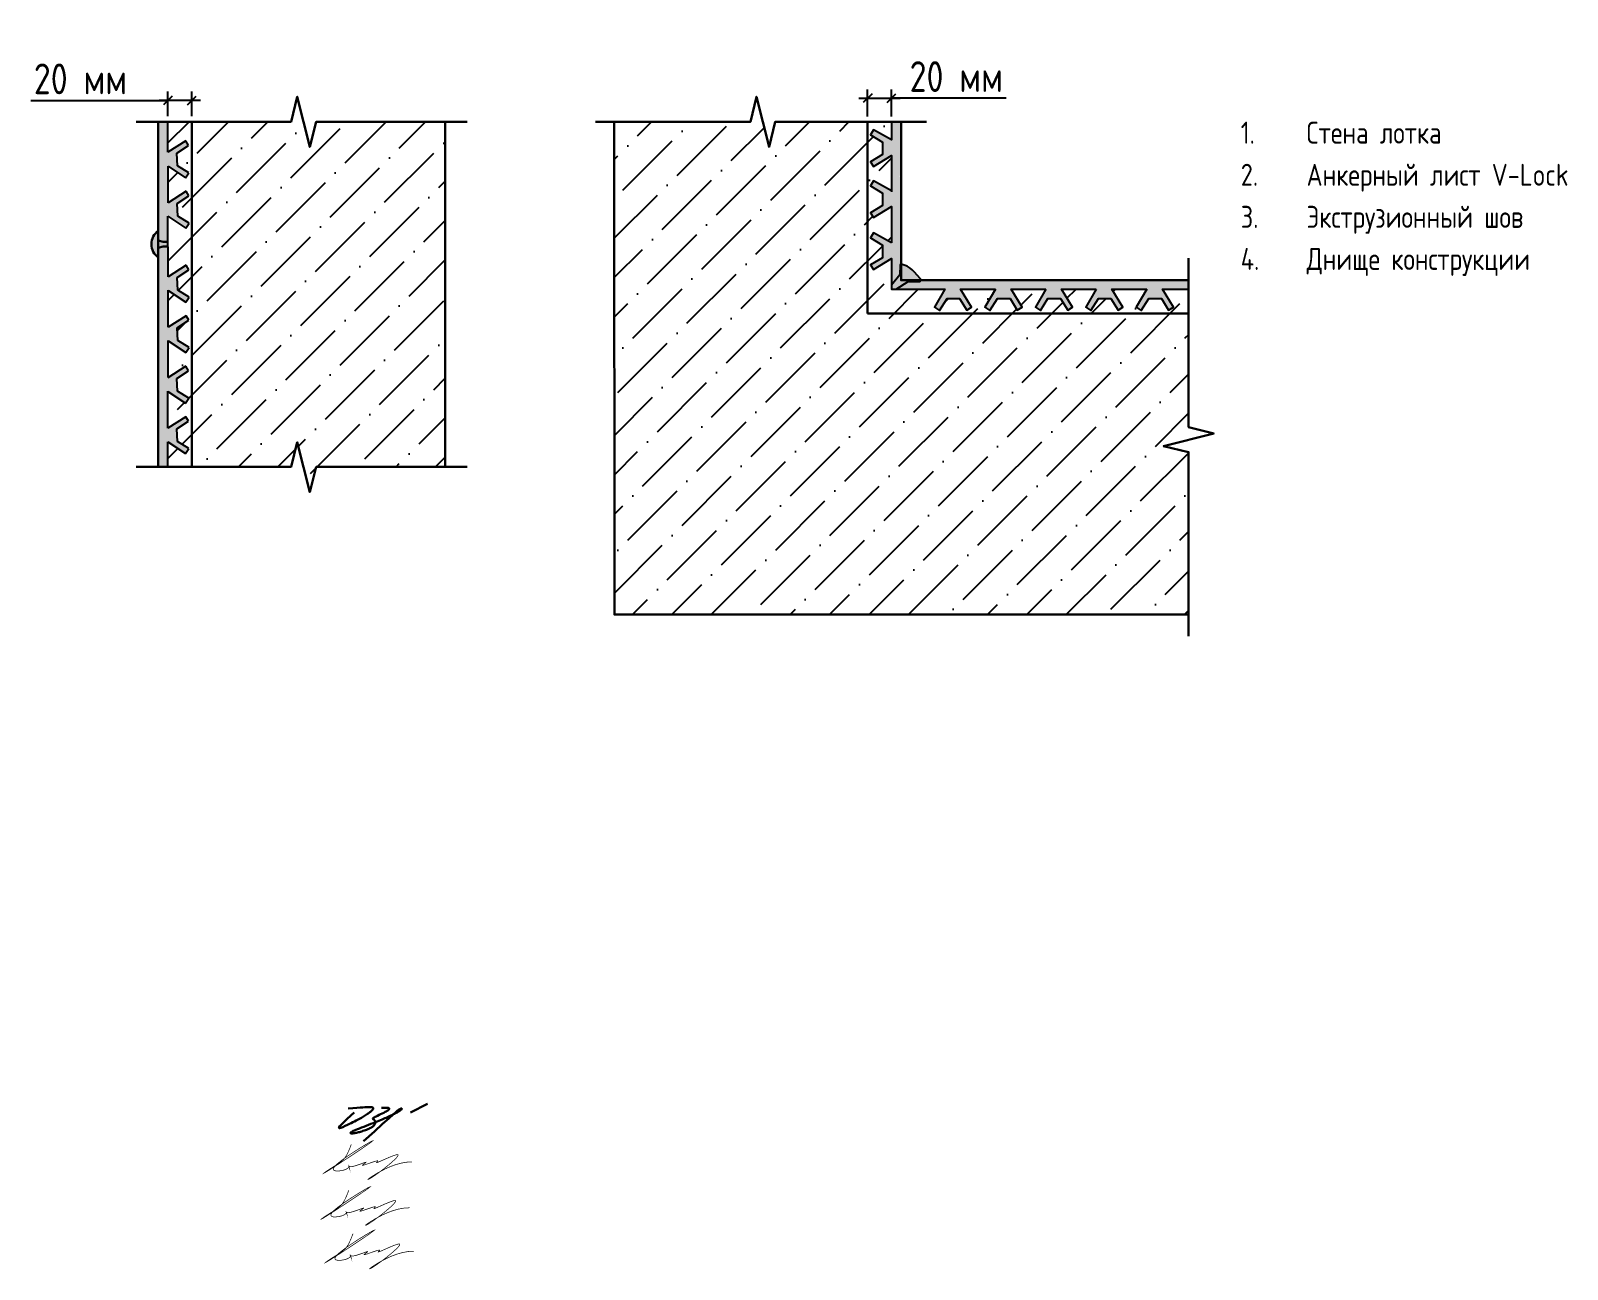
# Model space of a CAD drawing. Header units: millimetres. Extents: x 23457745 to 25202521, y 22218467 to 22861220.
# Drawn here: x 24425403 to 24512859, y 22561427 to 22631916 of the extents above; entities that cross this region are included whole.
import ezdxf

# ---------------------------------------------------------------- set-up
doc = ezdxf.new("R2010")
doc.units = ezdxf.units.MM
doc.layers.add('подпись', color=7, linetype='Continuous', lineweight=25)
doc.layers.add('ШРИФТЫ', color=7, linetype='Continuous')
doc.styles.add('GOST 2.304', font='GOST_type.ttf')
doc.dimstyles.new('SPDS', dxfattribs={"dimscale": 100, "dimtxt": 2, "dimasz": 1, "dimexe": 1, "dimexo": 0.625, "dimgap": 0.7, "dimtad": 1, "dimdec": 0, "dimrnd": 0.001, "dimtxsty": 'GOST 2.304', "dimblk": 'OBLIQUE', "dimcen": 1.5, "dimdle": 1, "dimadec": 0, "dimazin": 2, "dimtfac": 0.75, "dimtdec": 0, "dimtmove": 1, "dimatfit": 3, "dimldrblk": 'OBLIQUE', "dimfxl": 1.25, "dimtolj": 1, "dimarcsym": 0})

# ---------------------------------------------------------------- blocks, each defined once
blk = doc.blocks.new('рпва')
h = blk.add_hatch()
h.set_pattern_fill('ANSI36', color=256, scale=100)
h.set_pattern_definition([(45, (-24322935.72261135, -22450182.99966318), (168.3798022700467, 617.3926083235043), [793.75, -158.75, 0, -158.75])])
h.paths.add_polyline_path([(-1390.255799263716, -66.84597404673696), (-1427.568868793547, -122.8156321868301), (-1628.460099261254, 11.11172595247638), (-1628.460099261254, -406.8283740505576), (-1424.903699263931, -276.898774050176), (-1394.58669924736, -328.8705740496516), (-1524.51639926061, -415.4903740473091), (-1518.019899260252, -560.5783740505576), (-1390.255799263716, -640.70157404989), (-1427.568868793547, -696.6712321899831), (-1628.460099261254, -562.7438740506766), (-1628.460099261254, -980.6839740544009), (-1428.296316374093, -852.9198740534483), (-1397.979316357523, -904.8916740529238), (-1527.909016370773, -991.5114740505816), (-1521.412516370415, -1136.59947405383), (-1393.648416373878, -1216.722674053162), (-1430.96148590371, -1272.692332193255), (-1631.852716371417, -1138.764974053949), (-1631.852716371417, -1556.705074056983), (-1428.296316374093, -1426.775474056602), (-1397.979316357523, -1478.747274056077), (-1527.909016370773, -1565.367074053735), (-1521.412516370415, -1710.455074056983), (-1393.648416373879, -1790.578274056316), (-1430.96148590371, -1846.547932196409), (-1631.852716371417, -1712.620574057102), (-1631.852716371417, -1998.465674053878), (-228.6132163740695, -1998.465674053878), (-159.3174163736403, -1716.951574053615), (-16.39491637423632, -2284.310674056411), (57.23188362643114, -1998.465674053878), (1525.436083626002, -1998.465674053878), (1525.436083626002, 1929.738625943661), (57.23188362643128, 1929.738625943661), (-16.39491637423633, 1643.893625944853), (-159.3174163736403, 2215.583725944162), (-228.6132163740694, 1929.738625943661), (-1631.852716371417, 1929.738625943661), (-1631.852716371417, 1583.259825944901), (-1428.296316374093, 1713.189425945282), (-1397.979316357523, 1661.217625945807), (-1527.909016370773, 1574.597825948149), (-1521.412516370416, 1429.5098259449), (-1393.648416373879, 1349.386625945568), (-1430.96148590371, 1293.416967805475), (-1628.460099261254, 1425.082583379), (-1628.460099261254, 1009.419595684856), (-1424.90369926393, 1139.349195685238), (-1394.58669924736, 1087.377395685762), (-1524.516399260611, 1000.757595688105), (-1518.019899260252, 855.6695956848562), (-1390.255799263716, 775.5463956855237), (-1427.568868793547, 719.5767375454305), (-1631.87481559068, 855.7805710472167), (-1628.460099261254, 167.0272259525952), (-1424.90369926393, 296.9568259529771), (-1394.58669924736, 244.9850259535014), (-1524.51639926061, 158.3652259558438), (-1518.019899260252, 13.27722595259553)])
h.paths.add_polyline_path([(125.0185081884265, 708.405647046864, -1), (125.0185081884265, 728.405647046864, -1)], flags=16)
h.paths.add_polyline_path([(442.5185081884265, 630.905647046864), (767.6257276308854, 630.905647046864), (767.6257276308854, 1155.905647046864), (442.5185081884265, 1155.905647046864)], flags=24)
at = {"lineweight": 30}
h = blk.add_hatch(color=140, dxfattribs=at)
h.dxf.hatch_style = 1
h.paths.add_polyline_path([(-1631.87481559068, 855.7805710472167), (-1427.568868793547, 719.5767375454307), (-1390.255799263716, 775.5463956855237), (-1518.019899260253, 855.6695956848562), (-1524.51639926061, 1000.757595688105), (-1394.58669924736, 1087.377395685762), (-1424.90369926393, 1139.349195685238), (-1628.460099261254, 1009.419595684856), (-1628.460099261254, 1425.082583379), (-1430.96148590371, 1293.416967805475), (-1393.648416373879, 1349.386625945568), (-1521.412516370416, 1429.509825944901), (-1527.909016370773, 1574.597825948149), (-1397.979316357523, 1661.217625945807), (-1428.296316374093, 1713.189425945282), (-1631.852716371417, 1583.259825944901), (-1631.852716371417, 1929.738625943661), (-1740.127316370606, 1929.738625943661), (-1740.127316370606, 1264.104825943708, -1), (-1740.127316370606, 1244.104825943708), (-1740.127316370606, 578.8156494498253), (-1685.990016371012, 565.4780759438873), (-1630.429979269367, 564.3549434356574)])
h.paths.add_polyline_path([(-1740.127316370606, -1998.465674053877), (-1631.852716371417, -1998.465674053877), (-1631.852716371417, -1712.620574057102), (-1430.96148590371, -1846.547932196409), (-1393.648416373879, -1790.578274056315), (-1521.412516370416, -1710.455074056983), (-1527.909016370773, -1565.367074053734), (-1397.979316357523, -1478.747274056077), (-1428.296316374093, -1426.775474056602), (-1631.852716371417, -1556.705074056983), (-1631.852716371417, -1138.764974053949), (-1430.96148590371, -1272.692332193255), (-1393.648416373879, -1216.722674053162), (-1521.412516370416, -1136.59947405383), (-1527.909016370773, -991.5114740505817), (-1397.979316357523, -904.8916740529237), (-1428.296316374093, -852.9198740534484), (-1628.460099261254, -980.6839740544015), (-1628.460099261254, -562.743874050677), (-1427.568868793547, -696.6712321899834), (-1390.255799263716, -640.70157404989), (-1518.019899260253, -560.5783740505572), (-1524.51639926061, -415.4903740473092), (-1394.58669924736, -328.8705740496519), (-1424.90369926393, -276.8987740501759), (-1628.460099261254, -406.8283740505576), (-1628.460099261254, 11.11172595247615), (-1427.568868793547, -122.8156321868303), (-1390.255799263716, -66.84597404673707), (-1518.019899260253, 13.2772259525957), (-1524.51639926061, 158.3652259558438), (-1394.58669924736, 244.9850259535013), (-1424.90369926393, 296.9568259529771), (-1628.460099261254, 167.0272259525954), (-1630.162003460185, 510.3038255175891), (-1685.990016371012, 509.1752759441733), (-1740.127316370606, 495.8377024382353)])
h = blk.add_hatch(color=256, dxfattribs=at)
h.dxf.hatch_style = 1
h.paths.add_polyline_path([(-1740.127316370606, 689.8565832898021, 0.5123583974169357), (-1740.127316370606, 384.6413698419929)])
h.paths.add_polyline_path([(-1740.127316370606, 578.8156494498253), (-1740.127316370606, 495.8377024382353), (-1685.990016371012, 509.1752759441733), (-1630.162003461272, 510.3038255162537), (-1630.429979268461, 564.3549434356391), (-1685.990016371012, 565.4780759438872)])
for p, q in [((-1631.852716371417, 1583.259825944901), (-1631.852716371417, 1929.738625943661)), ((-1428.296316374093, 1713.189425945282), (-1631.852716371417, 1583.259825944901)), ((-1527.909016370773, 1574.597825948149), (-1397.979316357523, 1661.217625945807)), ((-1521.412516370416, 1429.509825944901), (-1527.909016370773, 1574.597825948149)), ((-1397.979316357523, 1661.217625945807), (-1428.296316374093, 1713.189425945282)), ((-1628.460099261254, 1009.419595684856), (-1628.460099261254, 1425.082583379)), ((-1628.460099261254, 1425.082583379), (-1430.96148590371, 1293.416967805475)), ((-1393.648416373879, 1349.386625945568), (-1521.412516370416, 1429.509825944901)), ((-1430.96148590371, 1293.416967805475), (-1393.648416373879, 1349.386625945568)), ((-1424.90369926393, 1139.349195685238), (-1628.460099261254, 1009.419595684856)), ((-1524.51639926061, 1000.757595688105), (-1394.58669924736, 1087.377395685762)), ((-1394.58669924736, 1087.377395685762), (-1424.90369926393, 1139.349195685238)), ((-1518.019899260253, 855.6695956848562), (-1524.51639926061, 1000.757595688105)), ((-1628.460099261254, 167.0272259525955), (-1631.87481559068, 855.7805710472167)), ((-1631.87481559068, 855.7805710472167), (-1427.568868793547, 719.5767375454307)), ((-1390.255799263716, 775.5463956855237), (-1518.019899260253, 855.6695956848562)), ((-1427.568868793547, 719.5767375454307), (-1390.255799263716, 775.5463956855237)), ((-1424.90369926393, 296.9568259529769), (-1628.460099261254, 167.0272259525955)), ((-1524.51639926061, 158.3652259558439), (-1394.58669924736, 244.9850259535015)), ((-1394.58669924736, 244.9850259535015), (-1424.90369926393, 296.9568259529769)), ((-1628.460099261254, -406.8283740505576), (-1628.460099261254, 13.27722595259547)), ((-1628.460099261254, 11.11172595247626), (-1427.568868793547, -122.81563218683)), ((-1518.019899260253, 13.27722595259547), (-1524.51639926061, 158.3652259558439)), ((-1390.255799263716, -66.84597404673696), (-1518.019899260253, 13.27722595259547)), ((-1427.568868793547, -122.81563218683), (-1390.255799263716, -66.84597404673696)), ((-1424.90369926393, -276.8987740501761), (-1628.460099261254, -406.8283740505576)), ((-1524.51639926061, -415.4903740473092), (-1394.58669924736, -328.8705740496516)), ((-1394.58669924736, -328.8705740496516), (-1424.90369926393, -276.8987740501761)), ((-1518.019899260253, -560.5783740505576), (-1524.51639926061, -415.4903740473092)), ((-1628.460099261254, -980.6839740537107), (-1628.460099261254, -560.5783740505576)), ((-1628.460099261254, -562.7438740506768), (-1427.568868793547, -696.6712321899831)), ((-1390.255799263716, -640.70157404989), (-1518.019899260253, -560.5783740505576)), ((-1427.568868793547, -696.6712321899831), (-1390.255799263716, -640.70157404989)), ((-1428.296316374093, -852.9198740534484), (-1631.852716371417, -982.8494740538299)), ((-1397.979316357523, -904.8916740529239), (-1428.296316374093, -852.9198740534484)), ((-1527.909016370773, -991.5114740505815), (-1397.979316357523, -904.8916740529239)), ((-1521.412516370416, -1136.59947405383), (-1527.909016370773, -991.5114740505815)), ((-1631.852716371417, -1556.705074056983), (-1631.852716371417, -1136.59947405383)), ((-1631.852716371417, -1138.764974053949), (-1430.96148590371, -1272.692332193255)), ((-1393.648416373879, -1216.722674053162), (-1521.412516370416, -1136.59947405383)), ((-1430.96148590371, -1272.692332193255), (-1393.648416373879, -1216.722674053162)), ((-1428.296316374093, -1426.775474056602), (-1631.852716371417, -1556.705074056983)), ((-1527.909016370773, -1565.367074053735), (-1397.979316357523, -1478.747274056077)), ((-1521.412516370416, -1710.455074056983), (-1527.909016370773, -1565.367074053735)), ((-1397.979316357523, -1478.747274056077), (-1428.296316374093, -1426.775474056602)), ((-1631.852716371417, -1712.620574057102), (-1430.96148590371, -1846.547932196409)), ((-1393.648416373879, -1790.578274056315), (-1521.412516370416, -1710.455074056983)), ((-1430.96148590371, -1846.547932196409), (-1393.648416373879, -1790.578274056315))]:
    blk.add_line(p, q)
for p, q in [((-1685.990016371012, 565.4780759438872), (-1740.127316370606, 578.8156494498253)), ((-1630.429979268461, 564.3549434356391), (-1685.990016371012, 565.4780759438872)), ((-1685.990016371012, 509.1752759441733), (-1740.127316370606, 495.8377024382353)), ((-1630.429979268461, 510.2984084524214), (-1685.990016371012, 509.1752759441733))]:
    blk.add_line(p, q, dxfattribs=at)
for points in [[(-1991.324516370893, 1929.738625943661), (-228.6132163740695, 1929.738625943661), (-159.3174163736403, 2215.583725944161), (-16.39491637423635, 1643.893625944853), (57.23188362643123, 1929.738625943661), (1776.633283626288, 1929.738625943661)], [(-1740.127316370606, 1929.738625943661), (-1740.127316370606, -1998.465674053878)], [(1525.436083626002, 1929.738625943661), (1525.436083626002, -1998.465674053878)], [(1776.633283626288, -1998.465674053878), (57.23188362643123, -1998.465674053878), (-16.39491637423635, -2284.310674056411), (-159.3174163736403, -1716.951574053615), (-228.6132163740695, -1998.465674053878), (-1991.324516370893, -1998.465674053878)]]:
    blk.add_lwpolyline(points, dxfattribs=at)
blk.add_lwpolyline([(-1631.852716371417, -1998.465674053878), (-1631.852716371417, -1712.620574057102)])
blk.add_arc((-1630.295592717826, 537.2489765658975), 188.0215124674141, 125.7425725828823, 234.2574274171177, dxfattribs=at)
blk = doc.blocks.new('рвыа')
h = blk.add_hatch()
h.set_pattern_fill('ANSI36', color=256, scale=100)
h.set_pattern_definition([(45, (-24323702.86754891, -22435564.25632641), (168.3798022700467, 617.3926083235043), [793.75, -158.75, 0, -158.75])])
h.paths.add_polyline_path([(710.650346070528, 1255.770462714136), (710.6503460705279, 1606.580212712288), (507.0939460732043, 1480.981612719595), (472.4460460729897, 1532.953512717038), (606.7066460698844, 1615.24221271649), (606.7066460698844, 1758.164812717587), (472.4460460729897, 1840.453512717038), (507.0939460732043, 1896.756312716752), (710.6503460705279, 1784.150712717324), (710.650346070528, 2200.107839502394), (507.0939460732043, 2074.509239509701), (472.4460460729898, 2126.481139507145), (606.7066460698843, 2208.769839506596), (606.7066460698844, 2351.692439507693), (472.4460460729898, 2433.981139507145), (507.0939460732044, 2490.283939506859), (710.6503460705281, 2377.678339507432), (710.6503460705279, 2780.277462709695), (507.0939460732044, 2654.678862717003), (472.4460460729898, 2706.650762714445), (606.7066460698843, 2788.939462713897), (606.7066460698844, 2931.862062714994), (472.4460460729897, 3014.150762714446), (507.0939460732041, 3070.453562714159), (710.650346070528, 2957.847962714732), (710.650346070528, 3161.404262714088), (-614.6313539296386, 3161.404262714088), (-683.927153930068, 2875.559162713587), (-826.8497539274393, 3447.249362714588), (-896.1454539299009, 3161.404262714088), (-2446.638453926891, 3161.404262714088), (-2442.924121063203, -2447.220177453011), (4093.150346070528, -2447.220177453011), (4093.150346070528, -597.8915372863412), (3807.30534607172, -528.5958372838795), (4378.995446071028, -385.6732372865081), (4093.150346070529, -312.0465372838081), (4093.150346070528, 1255.770462714136), (3794.078407391906, 1255.770462714136), (3919.700798913836, 1050.807476844639), (3865.464934468269, 1017.566162716598), (3783.176234468819, 1151.826762713492), (3640.253634467721, 1151.826762713492), (3553.633934468031, 1014.051808740944), (3496.792496971786, 1050.723686151207), (3616.403182391078, 1255.770462714136), (3219.758560292422, 1255.770462714135), (3345.380951814354, 1050.807476844639), (3291.145087368786, 1017.566162716597), (3208.856387369335, 1151.826762713492), (3065.933787368238, 1151.826762713492), (2979.314087368547, 1014.051808740944), (2922.472649872303, 1050.723686151206), (3042.083335291595, 1255.770462714136), (2645.438713192939, 1255.770462714135), (2771.061104714871, 1050.807476844639), (2716.825240269303, 1017.566162716598), (2634.536540269852, 1151.826762713492), (2491.613940268755, 1151.826762713492), (2404.994240269065, 1014.051808740944), (2348.15280277282, 1050.723686151206), (2467.763488192112, 1255.770462714136), (2071.118866093457, 1255.770462714135), (2196.741257615387, 1050.807476844639), (2142.50539316982, 1017.566162716597), (2060.216693170369, 1151.826762713492), (1917.294093169272, 1151.826762713492), (1830.674393169582, 1014.051808740944), (1773.832955673337, 1050.723686151206), (1893.443641092628, 1255.770462714136), (1496.799018993974, 1255.770462714136), (1622.421410515904, 1050.807476844639), (1568.185546070337, 1017.566162716597), (1485.896846070886, 1151.826762713492), (1342.974246069789, 1151.826762713492), (1256.354546070099, 1014.051808740944), (1199.513108573854, 1050.723686151207), (1319.123793993145, 1255.770462714136)])
h.paths.add_polyline_path([(1959.893526886024, -742.672717690393), (1979.091219771288, -748.2806217447671, -1)], flags=16)
h.paths.add_polyline_path([(2418.272580279814, -855.8951234940128), (2818.558498793037, -855.8951234940128), (2818.558498793037, -330.5198554454066), (2418.272580279814, -330.5198554454066)], flags=24)
at = {"lineweight": 30}
h = blk.add_hatch(color=140, dxfattribs=at)
h.dxf.hatch_style = 1
h.paths.add_polyline_path([(818.9249460697174, 3161.404262714088), (710.650346070528, 3161.404262714088), (710.650346070528, 2957.847962714732), (507.0939460732043, 3070.453562714159), (472.4460460729897, 3014.150762714446), (606.7066460698843, 2931.862062714994), (606.7066460698843, 2788.939462713897), (472.4460460729897, 2706.650762714446), (507.0939460732043, 2654.678862717003), (710.650346070528, 2780.277462709695), (710.650346070528, 2377.678339507431), (507.0939460732043, 2490.283939506859), (472.4460460729897, 2433.981139507145), (606.7066460698843, 2351.692439507693), (606.7066460698843, 2208.769839506596), (472.4460460729897, 2126.481139507145), (507.0939460732043, 2074.509239509702), (710.650346070528, 2200.107839502394), (710.650346070528, 1784.150712717324), (507.0939460732043, 1896.756312716752), (472.4460460729897, 1840.453512717038), (606.7066460698843, 1758.164812717587), (606.7066460698843, 1615.24221271649), (472.4460460729897, 1532.953512717038), (507.0939460732043, 1480.981612719595), (710.650346070528, 1606.580212712288), (710.650346070528, 1302.097285937518), (804.6554608903825, 1420.856008876115), (807.3363797701895, 1529.973091553897), (818.9249460697174, 1543.1261639148), (818.9249460697174, 2534.253865409642, -0.1900593778575362), (812.0992202199996, 2531.562043473125, -1), (812.0992202199996, 2551.562043473125, -0.1900593778575362), (818.9249460697174, 2548.870221536607)])
h.paths.add_polyline_path([(4093.150346070528, 1359.714062716812), (1042.609352495521, 1359.714062716812), (1033.695297218859, 1345.841555092484), (901.2137460708618, 1346.090810183436), (764.7876460701227, 1255.770462714136), (1319.123793993145, 1255.770462714136), (1199.513108573854, 1050.723686151206), (1256.354546070099, 1014.051808740944), (1342.974246069789, 1151.826762713492), (1485.896846070886, 1151.826762713492), (1568.185546070337, 1017.566162716597), (1622.421410515904, 1050.807476844639), (1496.799018993974, 1255.770462714136), (1893.443641092628, 1255.770462714136), (1773.832955673337, 1050.723686151206), (1830.674393169582, 1014.051808740944), (1917.294093169272, 1151.826762713492), (2060.216693170369, 1151.826762713492), (2142.50539316982, 1017.566162716597), (2196.741257615387, 1050.807476844639), (2071.118866093457, 1255.770462714136), (2467.763488192111, 1255.770462714136), (2348.15280277282, 1050.723686151206), (2404.994240269065, 1014.051808740944), (2491.613940268755, 1151.826762713492), (2634.536540269852, 1151.826762713492), (2716.825240269303, 1017.566162716597), (2771.06110471487, 1050.807476844639), (2645.43871319294, 1255.770462714136), (3042.083335291594, 1255.770462714136), (2922.472649872303, 1050.723686151206), (2979.314087368548, 1014.051808740944), (3065.933787368238, 1151.826762713492), (3208.856387369335, 1151.826762713492), (3291.145087368786, 1017.566162716597), (3345.380951814353, 1050.807476844639), (3219.758560292423, 1255.770462714136), (3616.403182391077, 1255.770462714136), (3496.792496971786, 1050.723686151206), (3553.633934468031, 1014.051808740944), (3640.253634467721, 1151.826762713492), (3783.176234468818, 1151.826762713492), (3865.464934468269, 1017.566162716597), (3919.700798913836, 1050.807476844639), (3794.078407391906, 1255.770462714136), (4093.150346070528, 1255.770462714136)])
h = blk.add_hatch(color=256, dxfattribs=at)
h.dxf.hatch_style = 1
h.paths.add_polyline_path([(901.2137460708618, 1346.090810183436), (1033.695297218859, 1345.841555092484), (1042.609352495521, 1359.714062716812), (818.9249460697174, 1359.714062716812), (818.9249460697174, 1542.073229074478), (818.1270782612264, 1542.220580536872), (807.3363797701895, 1529.973091553897), (804.6554608903825, 1420.856008876115), (710.650346070528, 1302.097285937518), (710.650346070528, 1255.770462714136), (764.7876460701227, 1255.770462714136)])
h.paths.add_polyline_path([(969.3755850829184, 1453.701032515615), (947.3920502662659, 1478.456595350057), (921.7669339701533, 1497.921152304858), (887.920333109796, 1517.385709259659), (833.3412929065526, 1539.410795826465), (818.9249460697174, 1542.073229074478), (818.9249460697174, 1359.714062716812), (1042.609352495521, 1359.714062716812), (1039.548636771739, 1373.520200401545)], flags=17)
for points in [[(1109.101046070457, 3161.404262714088), (-614.6313539296389, 3161.404262714088), (-683.927153930068, 2875.559162713587), (-826.8497539274395, 3447.249362714589), (-896.1454539299011, 3161.404262714088), (-2658.856753930449, 3161.404262714088)], [(-2446.638453926891, 3161.404262714088), (-2442.924121063203, -2447.220177453011), (4093.150346070528, -2447.220177453011)], [(4093.150346070528, 1359.714062716812), (818.9249460697174, 1359.714062716812), (818.9249460697174, 3161.404262714088)], [(4093.150346070528, -2694.088837284595), (4093.150346070528, -597.8915372863412), (3807.30534607172, -528.5958372838795), (4378.995446071029, -385.6732372865081), (4093.150346070528, -312.046537283808), (4093.150346070528, 1610.911262717098)]]:
    blk.add_lwpolyline(points, dxfattribs=at)
for points in [[(710.650346070528, 3161.404262714088), (710.650346070528, 2957.847962714732), (507.0939460732043, 3070.453562714159), (472.4460460729897, 3014.150762714446), (606.7066460698843, 2931.862062714994), (606.7066460698843, 2788.939462713897), (472.4460460729897, 2706.650762714446), (507.0939460732043, 2654.678862717003), (710.650346070528, 2780.277462709695), (710.650346070528, 2364.502862714231)], [(710.650346070528, 2377.678339507431), (507.0939460732043, 2490.283939506859), (472.4460460729897, 2433.981139507145), (606.7066460698843, 2351.692439507693), (606.7066460698843, 2208.769839506596), (472.4460460729897, 2126.481139507145), (507.0939460732043, 2074.509239509702), (710.650346070528, 2200.107839502394), (710.650346070528, 1784.33323950693)], [(710.650346070528, 1784.150712717324), (507.0939460732043, 1896.756312716752), (472.4460460729897, 1840.453512717038), (606.7066460698843, 1758.164812717587), (606.7066460698843, 1615.24221271649), (472.4460460729897, 1532.953512717038), (507.0939460732043, 1480.981612719595), (710.650346070528, 1606.580212712288), (710.650346070528, 1255.770462714136), (1319.123793993145, 1255.770462714136), (1199.513108573854, 1050.723686151206), (1256.354546070099, 1014.051808740944), (1342.974246069789, 1151.826762713492), (1485.896846070886, 1151.826762713492), (1568.185546070337, 1017.566162716597), (1622.421410515904, 1050.807476844639), (1496.799018993974, 1255.770462714136), (1893.443641092628, 1255.770462714136)], [(764.7876460701227, 1255.770462714136), (901.2137460708618, 1346.090810183436), (1033.695297218859, 1345.841555092484), (1042.609352495521, 1359.714062716812), (1039.548636771739, 1373.520200401545), (969.3755850829184, 1453.701032515615), (947.3920502662659, 1478.456595350057), (921.7669339701533, 1497.921152304858), (887.920333109796, 1517.385709259659), (833.3412929065526, 1539.410795826465), (818.1270782612264, 1542.220580536872), (807.3363797701895, 1529.973091553897), (804.6554608903825, 1420.856008876115), (710.650346070528, 1302.097285937518)], [(1893.443641092628, 1255.770462714136), (1773.832955673337, 1050.723686151206), (1830.674393169582, 1014.051808740944), (1917.294093169272, 1151.826762713492), (2060.216693170369, 1151.826762713492), (2142.50539316982, 1017.566162716597), (2196.741257615387, 1050.807476844639), (2071.118866093457, 1255.770462714136), (2467.763488192111, 1255.770462714136)], [(2467.763488192111, 1255.770462714136), (2348.15280277282, 1050.723686151206), (2404.994240269065, 1014.051808740944), (2491.613940268755, 1151.826762713492), (2634.536540269852, 1151.826762713492), (2716.825240269303, 1017.566162716597), (2771.06110471487, 1050.807476844639), (2645.43871319294, 1255.770462714136), (3042.083335291594, 1255.770462714136)], [(3042.083335291594, 1255.770462714136), (2922.472649872303, 1050.723686151206), (2979.314087368548, 1014.051808740944), (3065.933787368238, 1151.826762713492), (3208.856387369335, 1151.826762713492), (3291.145087368786, 1017.566162716597), (3345.380951814353, 1050.807476844639), (3219.758560292423, 1255.770462714136), (3616.403182391077, 1255.770462714136)], [(3616.403182391077, 1255.770462714136), (3496.792496971786, 1050.723686151206), (3553.633934468031, 1014.051808740944), (3640.253634467721, 1151.826762713492), (3783.176234468818, 1151.826762713492), (3865.464934468269, 1017.566162716597), (3919.700798913836, 1050.807476844639), (3794.078407391906, 1255.770462714136), (4093.150346070528, 1255.770462714136)]]:
    blk.add_lwpolyline(points)
blk = doc.blocks.new('_Oblique')
at = {"color": 0, "linetype": 'ByBlock', "lineweight": -2}
blk.add_line((-0.5, -0.5), (0.5, 0.5), dxfattribs=at)
blk = doc.blocks.new('*D116')
at = {"color": 0, "lineweight": -2, "transparency": 16777216}
for p, q in [((24473037.61365777, 22627041.124593), (24473037.61365777, 22628580.49926607)), ((24474397.29408255, 22627041.124593), (24474397.29408255, 22628580.49926607)), ((24472537.61365777, 22628080.49926607), (24474897.29408255, 22628080.49926607)), ((24480915.50846764, 22628080.49926607), (24474397.29408255, 22628080.49926607))]:
    blk.add_line(p, q, dxfattribs=at)
at = {"layer": 'Defpoints', "color": 0, "lineweight": 30, "transparency": 16777216}
for p in [(24474397.29408255, 22628080.49926607), (24473037.61365777, 22626728.624593), (24474397.29408255, 22626728.624593)]:
    blk.add_point(p, dxfattribs=at)
at = {"color": 0, "lineweight": -2, "transparency": 16777216, "xscale": 500.0000000000001, "yscale": 500.0000000000001, "zscale": 500.0000000000001, "rotation": 180}
blk.add_blockref('_Oblique', (24473037.61365777, 22628080.49926607), dxfattribs=at)
at = {"color": 0, "lineweight": -2, "transparency": 16777216, "xscale": 500.0000000000001, "yscale": 500.0000000000001, "zscale": 500.0000000000001}
blk.add_blockref('_Oblique', (24474397.29408255, 22628080.49926607), dxfattribs=at)
at = {"color": 0, "transparency": 16777216, "insert": (24478083.73577286, 22629306.75015957), "char_height": 1750, "attachment_point": 5, "style": 'GOST 2.304'}
blk.add_mtext('\\A1;20 мм', dxfattribs=at)
blk = doc.blocks.new('*D117')
at = {"color": 0, "lineweight": -2, "transparency": 16777216}
for p, q in [((24433206.94323164, 22627045.1017308), (24433206.94323164, 22628450.67075016)), ((24434566.57023165, 22627045.1017308), (24434566.57023165, 22628450.67075016)), ((24425402.97677092, 22627950.67075016), (24433206.94323164, 22627950.67075016)), ((24435066.57023165, 22627950.67075016), (24432706.94323164, 22627950.67075016))]:
    blk.add_line(p, q, dxfattribs=at)
at = {"layer": 'Defpoints', "color": 0, "lineweight": 30, "transparency": 16777216}
for p in [(24433206.94323164, 22627950.67075016), (24433206.94323164, 22626732.6017308), (24434566.57023165, 22626732.6017308)]:
    blk.add_point(p, dxfattribs=at)
at = {"color": 0, "lineweight": -2, "transparency": 16777216, "xscale": 500.0000000000001, "yscale": 500.0000000000001, "zscale": 500.0000000000001, "rotation": 180}
blk.add_blockref('_Oblique', (24433206.94323164, 22627950.67075016), dxfattribs=at)
at = {"color": 0, "lineweight": -2, "transparency": 16777216, "xscale": 500.0000000000001, "yscale": 500.0000000000001, "zscale": 500.0000000000001}
blk.add_blockref('_Oblique', (24434566.57023165, 22627950.67075016), dxfattribs=at)
at = {"color": 0, "transparency": 16777216, "insert": (24428234.7494657, 22629176.92164365), "char_height": 1750, "attachment_point": 5, "style": 'GOST 2.304'}
blk.add_mtext('\\A1;20 мм', dxfattribs=at)
blk = doc.blocks.new('Косов')
at = {"layer": 'подпись', "color": 5, "lineweight": 30, "const_width": 0.07513148009015776}
blk.add_lwpolyline([(0, 0), (-0.07328898886044044, -0.1937150149605031), (-0.1397563794203052, -0.3641328199355485), (-0.2004995418305953, -0.5143439100787646), (-0.2566158462445856, -0.6474387805438937), (-0.3092026628130498, -0.7665079264847918), (-0.3593573616903996, -0.8746418430550875), (-0.4081773130269539, -0.9749310254086367), (-0.4567598869757603, -1.070465968698954), (-0.506434094245833, -1.16395799083557), (-0.5594555077707355, -1.256601700749684), (-0.6183113410436363, -1.349212530128284), (-0.6854888075556573, -1.442605910658244), (-0.7634751207976933, -1.537597274026666), (-0.8547574942615483, -1.63500205192031), (-0.961823141439254, -1.735635676026163), (-1.087159275821705, -1.840313578031214), (-1.232196190668674, -1.949572188416596), (-1.394136498312946, -2.06283193284105), (-1.569125890850955, -2.179234235757235), (-1.753310060384592, -2.297920521618266), (-1.942834699013019, -2.418032214876803), (-2.133845498833807, -2.538710739985959), (-2.322488151948392, -2.659097521398508), (-2.504908350455707, -2.778333983567336), (-2.674847880744665, -2.893545159917949), (-2.816432906361342, -2.993790519765867), (-2.91138568514566, -3.066113141399114), (-2.941428474932991, -3.097556103105944), (-2.888283533561207, -3.075162483174381), (-2.733673118867273, -2.98597535989245), (-2.459319488689516, -2.817037811548403), (-2.046944900863537, -2.555392916430264), (-1.490260853404379, -2.19603471256903), (-0.8309358050285027, -1.765761076967124), (-0.1226274546318109, -1.29932084636971), (0.5810064988913837, -0.8314628575220695), (1.226308356647905, -0.3969359471695952), (1.75962041974276, -0.03048895205745339), (2.127284989280724, 0.2331292910689626), (2.275644366369534, 0.3591699454646005), (2.169348876885579, 0.3239603392578374), (1.846280945803073, 0.14813246007202), (1.362631022866253, -0.1366055395955073), (0.7745895578216277, -0.4985455072475133), (0.1383470004134324, -0.9059792903869948), (-0.4899061996122782, -1.327198736516607), (-1.053979592510814, -1.730495693139119), (-1.497682728534755, -2.084162007757413), (-1.778595489148529, -2.363301329384626), (-1.909379080644158, -2.570264513074903), (-1.916465040521189, -2.714214215392758), (-1.826284906282808, -2.804313092902703), (-1.665270215426744, -2.849723802169251), (-1.459852505455046, -2.859608999757029), (-1.236463313868398, -2.843131342230322), (-1.021534178167485, -2.80945348615387), (-0.8365743664082856, -2.76655938966951), (-0.683404068875916, -2.71771821722939), (-0.5589212064107869, -2.665020434862754), (-0.4600236998535365, -2.610556508599416), (-0.3836094700441208, -2.556416904468506), (-0.3265764378231779, -2.504692088499723), (-0.2858225240324828, -2.457472526722427), (-0.2582456495113092, -2.416848685166201), (-0.2409497057733461, -2.384538506196805), (-0.2318624670194822, -2.360769837525936), (-0.2291176781220656, -2.345398003201581), (-0.2308490839552633, -2.338278327271723), (-0.2351904293911957, -2.339266133784463), (-0.2402754593051668, -2.348216746787671), (-0.2442379185692971, -2.364985490329559), (-0.2452115520557072, -2.389427688457886), (-0.2418676145284735, -2.420898252668849), (-0.2350274003013055, -2.456750444249906), (-0.2260497135798687, -2.493837111936728), (-0.2162933585684641, -2.529011104464871), (-0.2071171394713929, -2.559125270569893), (-0.1998798604931835, -2.581032458987465), (-0.1959403258383645, -2.59158551845303), (-0.1966573397105549, -2.587637297702145), (-0.2029241089587686, -2.567317067644581), (-0.2137714510074602, -2.533859787885831), (-0.2277645859251152, -2.491776840205716), (-0.2434687337783998, -2.445579606383944), (-0.2594491146376185, -2.399779468200109), (-0.2742709485696651, -2.35888780743403), (-0.2864994556423426, -2.327416005865416), (-0.2946998559259555, -2.309875445273974), (-0.2969990816911832, -2.309120716355551), (-0.2897709140379447, -2.321379245470894), (-0.2689508462667618, -2.341221667896889), (-0.230474371680657, -2.363218618910537), (-0.170276983580834, -2.381940733788497), (-0.08429417527122496, -2.391958647807883), (0.03153855994764854, -2.387842996245467), (0.1812857287720817, -2.364164414378251), (0.3660650047072522, -2.317628573146862), (0.5752067284893201, -2.253481286147348), (0.7950944076617361, -2.179103402639726), (1.012111549766132, -2.101875771883556), (1.21264166234937, -2.029179243138856), (1.383068252950125, -1.968394665665528), (1.509774829115486, -1.926902888723248), (1.579144898385721, -1.912084761572032), (1.583010662750439, -1.928610911074429), (1.534999101974563, -1.970311074503684), (1.454185890268946, -2.028304766736028), (1.359646701844667, -2.093711502647466), (1.270457210912127, -2.157650797114229), (1.205693091681951, -2.211242165012209), (1.184430018363628, -2.24560512121775), (1.225743665168466, -2.251859180606857), (1.342211195730442, -2.224131152077007), (1.520415731369667, -2.168577020612133), (1.740441882831419, -2.094360065217074), (1.982374260862116, -2.010643564897123), (2.226297476203854, -1.926590798657458), (2.452296139603732, -1.851365045503144), (2.640454861804301, -1.794129584439474), (2.770858253551296, -1.764047694471515), (2.830399574328794, -1.767019887128185), (2.833206678580609, -1.795895604034172), (2.800216069490489, -1.840261519337673), (2.752364250240362, -1.889704307187117), (2.71058772401534, -1.933810641730702), (2.695822993998718, -1.962167197116855), (2.729006563373787, -1.964360647494004), (2.831074935323613, -1.929977667010348), (3.015668041441813, -1.852548153736848), (3.267239526957837, -1.74137490143471), (3.562946465513505, -1.609703927787791), (3.879945930748363, -1.470781250479604), (4.195394996301729, -1.337852887194117), (4.486450735814742, -1.224164855614958), (4.730270222926492, -1.142963173425983), (4.904010531278118, -1.107493858310818), (4.990464882817378, -1.127502892461166), (4.994971092719879, -1.198736116099781), (4.928503124469444, -1.313439333957149), (4.802034941550573, -1.463858350763871), (4.62654050744527, -1.642238971250549), (4.412993785638037, -1.840827000147783), (4.172368739612693, -2.051868242186174), (3.915639332853516, -2.267608502096323), (3.65274303159913, -2.481060775397168), (3.38947131310988, -2.688306820762477), (3.130579157403645, -2.886195587654242), (2.880821544496484, -3.071576025534455), (2.644953454405822, -3.241297083865334), (2.4277298671484, -3.392207712108757), (2.233905762739596, -3.521156859727057), (2.06823612119706, -3.624993476182112), (1.935649452800817, -3.700824862479521), (1.841768388879245, -3.746791725798175), (1.792389091022187, -3.761293124860572), (1.79330772082335, -3.742728118389095), (1.850320439871666, -3.68949576510613), (1.969223409760616, -3.599995123734175), (2.155812792080724, -3.472625252995613), (2.415884748423196, -3.305785211612829), (2.752626198529015, -3.100845159682081), (3.158787094745776, -2.871059662794551), (3.624508147569486, -2.632654387915295), (4.139930067496607, -2.401855002009484), (4.695193565022691, -2.194887172042286), (5.280439350646247, -2.02797656497853), (5.885808134861236, -1.917348847783387), (6.50144062816571, -1.879229687421912)], dxfattribs=at)
blk = doc.blocks.new('Драничников')
at = {"layer": 'подпись', "color": 5, "lineweight": 30}
for points in [[(1.856487378461338, 1.954604087917232), (0.9443946431343875, 1.144106291818275), (0.3477724536323876, 0.5765809232253787), (0.01854924306553585, 0.216034698386693), (-0.09134655545642545, 0.0264743335503681), (-0.02998650882352649, -0.02809345503533223), (0.1545578160740888, 0.01633804887757151), (0.4142148523466176, 0.1237755615372862), (0.700913033103916, 0.2582257991919619), (0.974858494128398, 0.389834351016475), (1.22936818189396, 0.513302297891812), (1.466036745546944, 0.6294695936257995), (1.686458834233576, 0.7391761920262638), (1.892229097100312, 0.8432620469010885), (2.084942183293379, 0.9425671120578727), (2.266192741959344, 1.037931341304443), (2.437575422244208, 1.130194688448626), (2.600457517376867, 1.220055009849432), (2.755296896913933, 1.307641772071349), (2.902324074494459, 1.392942344229994), (3.041769563757157, 1.475944095441037), (3.173863878341308, 1.556634394820094), (3.298837531886079, 1.635000611482894), (3.416921038029955, 1.711030114545053), (3.528344910412102, 1.784710273122357), (3.633220458700748, 1.85597556450233), (3.731182176680591, 1.924548898659907), (3.821745354165728, 1.990100293742103), (3.904425280969804, 2.052299767895875), (3.978737246906803, 2.110817339268351), (4.044196541790825, 2.165323026006149), (4.100318455435854, 2.21548684625634), (4.146618277655421, 2.260978818165938), (4.182906808328426, 2.30161237304759), (4.210176887591729, 2.337774594877317), (4.229716865646424, 2.36999598079683), (4.242815092694059, 2.398807027947953), (4.250759918935955, 2.424738233472397), (4.254839694573775, 2.448320094511985), (4.256342769808839, 2.470083108208257), (4.256557494842355, 2.490557771703209), (4.256446974604387, 2.510157746458503), (4.255673332939637, 2.52882935121562), (4.253573448419957, 2.546402069036333), (4.249484199618905, 2.562705382982074), (4.242742465109131, 2.577568776114504), (4.232685123463284, 2.590821731495225), (4.218649053254353, 2.602293732185672), (4.199971133054987, 2.611814261247559), (4.175789305009857, 2.619285429327306), (4.144445765551154, 2.624899857410867), (4.104083774682408, 2.628922794069183), (4.052846592407832, 2.631619487873138), (3.988877478731069, 2.633255187393559), (3.910319693655879, 2.634095141201385), (3.815316497186359, 2.634404597867331), (3.702011149326154, 2.634448805962506), (3.566908052837789, 2.634126718412176), (3.399956181517496, 2.631872105559751), (3.189465651920159, 2.625752442103021), (2.923746580600778, 2.613835202739949), (2.591109084114009, 2.59418786216844), (2.17986327901508, 2.564877895086454), (1.678319281858307, 2.523972776191727), (1.07478720919903, 2.469539980182219)], [(5.304213564505403, 2.566545171817666), (5.525989789249252, 2.566507279164739), (5.707012465710477, 2.566242030593799), (5.851999229185139, 2.565522070187114), (5.965667714969754, 2.56412004202673), (6.052735558360496, 2.561808590194858), (6.117920394653879, 2.558360358773427), (6.165939859146079, 2.553547991844653), (6.201511587133609, 2.547144133490519), (6.228727985138221, 2.53896879360957), (6.24918054458567, 2.529031445364922), (6.26383552812672, 2.517388927735908), (6.273659198412361, 2.504098079702317), (6.279617818093811, 2.489215740243424), (6.282677649822176, 2.472798748338732), (6.283804956248332, 2.454903942967746), (6.283966000023725, 2.435588163109799), (6.283261828222408, 2.414671418663431), (6.278332625613416, 2.391026403202318), (6.26495336138953, 2.363288981219), (6.238899004743075, 2.33009501720619), (6.195944524866036, 2.290080375656601), (6.13186489095142, 2.241880921062716), (6.042435072191438, 2.184132517917192), (5.923430037778417, 2.11547103071274), (5.772778322682825, 2.035290177001627), (5.597022724986346, 1.946015086574505), (5.40485960854835, 1.85082874228226), (5.204985337228436, 1.752914126975099), (5.006096274885749, 1.655454223503966), (4.81688878538057, 1.561632014718953), (4.646059232571361, 1.474630483471003), (4.50230398031897, 1.397632612610266), (4.392159511261866, 1.333022481553826), (4.313522783159442, 1.279988555983721), (4.262130872551779, 1.236920398147845), (4.233720855978277, 1.202207570294661), (4.224029809977878, 1.17423963467246), (4.228794811090438, 1.151406153529251), (4.243752935855241, 1.132096689113666), (4.2646412608118, 1.1147008036736), (4.287841037600515, 1.097772260953604), (4.312310218264088, 1.080521630683165), (4.337650929946108, 1.062323684088312), (4.363465299790619, 1.042553192394621), (4.389355454940983, 1.020584926828008), (4.414923522540903, 0.9957936586141045), (4.439771629734309, 0.9675541589788281), (4.463501903664564, 0.9352411991479244), (4.485609108958897, 0.8983937518434573), (4.50515856017671, 0.8572075957724223), (4.5211082093615, 0.81204271113819), (4.532416008555742, 0.7632590781441877), (4.538039909802592, 0.7112166769936721), (4.536937865144864, 0.6562754878900705), (4.528067826625829, 0.5987954910364692), (4.510387746288529, 0.5391366666364092), (4.482947150086829, 0.4776558371721649), (4.445161859621066, 0.4146971942416258), (4.396539270402286, 0.3506017717214718), (4.336586777941534, 0.2857106034887238), (4.264811777750197, 0.2203647234203459), (4.180721665339775, 0.1549051653927904), (4.083823836221086, 0.08967296328324892), (3.973625685905517, 0.02500915096851486), (3.850127214393183, -0.03873892223265329), (3.715298839638763, -0.1011986452323299), (3.571603584086688, -0.1619910915006813), (3.42150447018048, -0.220737334508101), (3.267464520363887, -0.2770584477246416), (3.111946757081114, -0.3305755046202989), (2.957414202775794, -0.3809095786655234), (2.806329879892132, -0.4276817433304245), (2.660825250159974, -0.470582541948886), (2.521705532455371, -0.509580397310117), (2.389444384940703, -0.5447132020672143), (2.264515465778231, -0.5760188488730478), (2.14739243312988, -0.6035352303804871), (2.038548945158595, -0.6273002392427998), (1.938458660025958, -0.6473517681127419), (1.847595235894914, -0.6637277096434104), (1.76627444487292, -0.6764975336984662), (1.694180514852519, -0.6858570189852458), (1.630839787671107, -0.6920335214214219), (1.575778605166306, -0.6952543969249518), (1.52852330917608, -0.6957470014137357), (1.488600241537824, -0.6937386908056169), (1.455535744089389, -0.6894568210186094), (1.428856158668509, -0.6831287479704429), (1.408122562044696, -0.6749565658105325), (1.393034970715689, -0.6650413216135007), (1.383328136109867, -0.6534588006851436), (1.378736809656857, -0.6402847883314848), (1.378995742785492, -0.6255950698584911), (1.383839686925171, -0.6094654305723566), (1.393003393504841, -0.5919716557787069), (1.406221613953676, -0.5731895307836226), (1.424056422623948, -0.5529169614379157), (1.45037918556261, -0.529840335771496), (1.489888591739145, -0.5023681623591187), (1.547283330123378, -0.4689089497754821), (1.62726208968536, -0.4278712065953414), (1.734523559394802, -0.377663441393338), (1.873766428221643, -0.3166941627443975), (2.049689385135366, -0.2433718792230479), (2.26488491914472, -0.1568061134842651), (2.513520719411076, -0.05891044450368099), (2.787658275134618, 0.04770053466285162), (3.079359075515981, 0.1604122309597074), (3.38068460975478, 0.2766100513307492), (3.683696367051084, 0.3936794027205792), (3.980455836605529, 0.5090056920730603), (4.263024507617843, 0.6199743263326241), (4.5251090419722, 0.724501209585128), (4.766996792286704, 0.8226242344834986), (4.99062028386345, 0.914911790822714), (5.197912042004873, 1.00193226839724), (5.390804592012614, 1.084254057001999), (5.571230459189451, 1.16244554643157), (5.741122168837023, 1.237075126480875), (5.902412246257427, 1.308711186944436), (6.05675217957662, 1.377865278637728), (6.204669308215216, 1.444821596457928), (6.346409934417807, 1.509807496323162), (6.482220360428528, 1.573050334151048), (6.61234688849197, 1.634777465859713), (6.737035820852157, 1.695216247367), (6.856533459753791, 1.754594034590809), (6.971086107441351, 1.813138183448928), (7.08082638820008, 1.870975002784689), (7.185432214479761, 1.927826613142884), (7.284467820770828, 1.983314087993733), (7.377497441564174, 2.037058500807404), (7.464085311350459, 2.088680925054064), (7.543795664620461, 2.13780243420382), (7.616192735864956, 2.184044101726897), (7.68084075957438, 2.227027001093518), (7.737357651497859, 2.266441675637566), (7.785576052418378, 2.302256548148193), (7.825382284376474, 2.334509511278725), (7.856662669413595, 2.363238457681689), (7.879303529570734, 2.388481280010183), (7.893191186888771, 2.410275870917417), (7.898211963409153, 2.42866012305609), (7.894252181172305, 2.443671929079471), (7.881291314991586, 2.455199189888845), (7.85968145076788, 2.462529839380466), (7.829867827173189, 2.464801819698891), (7.792295682880308, 2.461153072988736), (7.747410256561921, 2.450721541394671), (7.695656786890481, 2.432645167061423), (7.637480512538446, 2.406061892133607), (7.573326672178382, 2.370109658755837), (7.496093551097147, 2.317453080854989), (7.368491621038743, 2.214863459486196), (7.145684400361802, 2.022638767487081), (6.782835407424159, 1.701076977695152), (6.235108160584218, 1.210476062947862), (5.457666178200952, 0.5111339960826058), (4.405672978632197, -0.4366512500631075), (3.034292080235446, -1.672581702652224)], [(8.980710327489533, 1.965112983677784), (11.17302765845113, 3.080672687485674)]]:
    blk.add_lwpolyline(points, dxfattribs=at)

msp = doc.modelspace()

# ---------------------------------------------------------------- linework, layer by layer
at = {"lineweight": 30}
for p, q in [((24434566.57023165, 22626732.6017308), (24434566.57023165, 22607091.58023081)), ((24473037.61365777, 22626728.624593), (24473037.61365777, 22615819.17359301)), ((24473037.61365777, 22615819.17359301), (24491309.79408255, 22615819.17359301))]:
    msp.add_line(p, q, dxfattribs=at)

# ---------------------------------------------------------------- block references
at = {"color": 1, "lineweight": 30, "xscale": 5, "yscale": 5, "zscale": 5}
for name, p in [('рпва', (24441366.2068135, 22617083.90860108)), ('рвыа', (24470844.0423522, 22610921.60327943))]:
    msp.add_blockref(name, p, dxfattribs=at)
at = {"color": 1, "xscale": 532.4000000000002, "yscale": 532.4000000000002, "zscale": 532.4000000000002}
for p in [(24443650.91643638, 22568541.36442192), (24443508.24963472, 22565928.06826121), (24443746.02763749, 22563456.89826012)]:
    msp.add_blockref('Косов', p, dxfattribs=at)
at = {"layer": 'подпись', "color": 1, "ltscale": 100, "xscale": 448, "yscale": 448, "zscale": 448}
msp.add_blockref('Драничников', (24442986.73807226, 22569467.67935147), dxfattribs=at)

# ---------------------------------------------------------------- texts
at = {"layer": 'ШРИФТЫ', "lineweight": 30, "ltscale": 100, "insert": (24493025.24869746, 22626740.23473512), "char_height": 1250, "attachment_point": 1, "line_spacing_factor": 1.15, "style": 'GOST 2.304'}
msp.add_mtext_dynamic_manual_height_columns('\\pi-3750,l5000,t5000;1.^IСтена лотка\\P2.^IАнкерный лист V-Lock\\P3.^IЭкструзионный шов\\P4.^IДнище конструкции', width=70431.32086841553, gutter_width=1250, heights=[24133.91341886796], dxfattribs=at)

# ---------------------------------------------------------------- dimensions: what is measured, and where the dimension line sits
for base, p1, p2, picture, middle in [((24433206.94323164, 22627950.67075016), (24434566.57023165, 22626732.6017308), (24433206.94323164, 22626732.6017308), '*D117', (24428234.7494657, 22627950.67075016)), ((24474397.29408255, 22628080.49926607), (24473037.61365777, 22626728.624593), (24474397.29408255, 22626728.624593), '*D116', (24478083.73577286, 22628080.49926607))]:
    dim = msp.add_linear_dim(base=base, p1=p1, p2=p2, text='20 мм', dimstyle='SPDS', override={"dimscale": 500.0000000000001, "dimtxt": 3.5, "dimlfac": 2})
    dim.commit()
    dim.dimension.update_dxf_attribs({"geometry": picture, "text_midpoint": middle, "dimtype": 160})

doc.saveas('drawing.dxf')
